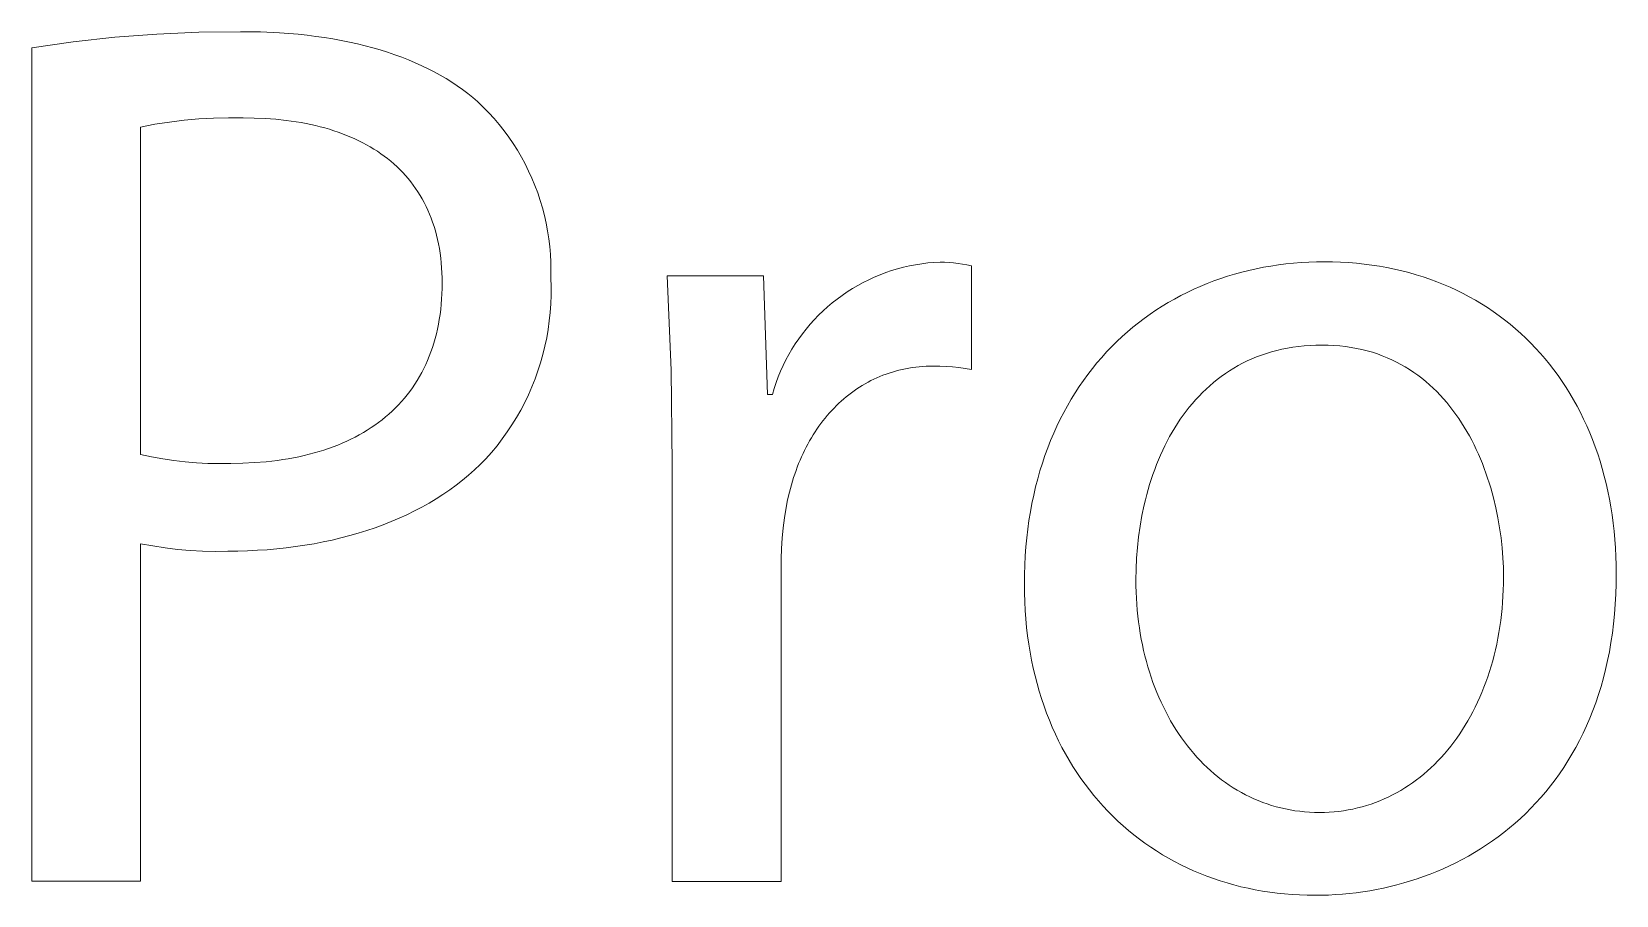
# Model space of a CAD drawing. Header units: millimetres. Extents: x 1422 to 6060, y -58 to 3182.
# Drawn here: x 4584.1 to 4642.8, y 19.3 to 51.3 of the extents above; entities that cross this region are included whole.
import ezdxf

# ---------------------------------------------------------------- set-up
doc = ezdxf.new("R2010")
doc.units = ezdxf.units.MM
doc.header["$MEASUREMENT"] = 0
doc.layers.add('Domyślny', color=7, linetype='Continuous', true_color=0x000000)

msp = doc.modelspace()

# ---------------------------------------------------------------- linework, layer by layer
at = {"layer": 'Domyślny', "color": 18, "lineweight": 15, "true_color": 0x000000}
for p, q in [((4587.146, 51.091), (4588.698, 51.211)), ((4588.698, 51.211), (4590.254, 51.28)), ((4590.254, 51.28), (4591.81, 51.297)), ((4591.81, 51.297), (4592.545, 51.286)), ((4592.545, 51.286), (4593.255, 51.253)), ((4593.255, 51.253), (4593.939, 51.199)), ((4593.939, 51.199), (4594.272, 51.164)), ((4594.272, 51.164), (4594.599, 51.124)), ((4584.058, 50.694), (4585.599, 50.918)), ((4584.058, 19.778), (4584.058, 50.694)), ((4585.599, 50.918), (4587.146, 51.091)), ((4594.599, 51.124), (4594.92, 51.078)), ((4594.92, 51.078), (4595.234, 51.028)), ((4595.234, 51.028), (4595.543, 50.972)), ((4595.543, 50.972), (4595.845, 50.912)), ((4595.845, 50.912), (4596.141, 50.846)), ((4596.141, 50.846), (4596.43, 50.775)), ((4596.43, 50.775), (4596.714, 50.7)), ((4596.714, 50.7), (4596.991, 50.619)), ((4596.991, 50.619), (4597.263, 50.534)), ((4597.263, 50.534), (4597.528, 50.444)), ((4597.528, 50.444), (4597.787, 50.349)), ((4597.787, 50.349), (4598.04, 50.249)), ((4598.04, 50.249), (4598.286, 50.145)), ((4598.286, 50.145), (4598.527, 50.036)), ((4598.527, 50.036), (4598.761, 49.923)), ((4598.761, 49.923), (4598.99, 49.805)), ((4598.99, 49.805), (4599.212, 49.682)), ((4599.212, 49.682), (4599.428, 49.555)), ((4599.428, 49.555), (4599.638, 49.424)), ((4599.638, 49.424), (4599.842, 49.288)), ((4599.842, 49.288), (4600.04, 49.148)), ((4600.04, 49.148), (4600.232, 49.004)), ((4600.232, 49.004), (4600.418, 48.855)), ((4600.418, 48.855), (4600.597, 48.702)), ((4600.597, 48.702), (4600.809, 48.5)), ((4600.809, 48.5), (4601.013, 48.29)), ((4601.013, 48.29), (4601.209, 48.074)), ((4588.627, 47.862), (4588.089, 47.76)), ((4588.089, 47.76), (4588.089, 35.607)), ((4589.169, 47.946), (4588.627, 47.862)), ((4589.713, 48.012), (4589.169, 47.946)), ((4590.259, 48.061), (4589.713, 48.012)), ((4590.807, 48.092), (4590.259, 48.061)), ((4591.355, 48.105), (4590.807, 48.092)), ((4591.903, 48.1), (4591.355, 48.105)), ((4592.315, 48.094), (4591.903, 48.1)), ((4592.719, 48.077), (4592.315, 48.094)), ((4593.113, 48.047), (4592.719, 48.077)), ((4593.497, 48.006), (4593.113, 48.047)), ((4593.871, 47.954), (4593.497, 48.006)), ((4594.055, 47.923), (4593.871, 47.954)), ((4594.236, 47.889), (4594.055, 47.923)), ((4594.414, 47.852), (4594.236, 47.889)), ((4594.59, 47.812), (4594.414, 47.852)), ((4594.762, 47.77), (4594.59, 47.812)), ((4594.933, 47.724), (4594.762, 47.77)), ((4595.1, 47.676), (4594.933, 47.724)), ((4595.265, 47.624), (4595.1, 47.676)), ((4595.427, 47.569), (4595.265, 47.624)), ((4601.209, 48.074), (4601.399, 47.851)), ((4601.399, 47.851), (4601.58, 47.621)), ((4601.58, 47.621), (4601.753, 47.386)), ((4595.586, 47.512), (4595.427, 47.569)), ((4595.742, 47.451), (4595.586, 47.512)), ((4595.895, 47.388), (4595.742, 47.451)), ((4596.046, 47.321), (4595.895, 47.388)), ((4596.193, 47.252), (4596.046, 47.321)), ((4596.337, 47.179), (4596.193, 47.252)), ((4596.479, 47.103), (4596.337, 47.179)), ((4596.617, 47.025), (4596.479, 47.103)), ((4601.753, 47.386), (4601.919, 47.144)), ((4601.919, 47.144), (4602.075, 46.897)), ((4596.752, 46.943), (4596.617, 47.025)), ((4596.884, 46.859), (4596.752, 46.943)), ((4597.013, 46.771), (4596.884, 46.859)), ((4597.139, 46.68), (4597.013, 46.771)), ((4597.262, 46.587), (4597.139, 46.68)), ((4597.381, 46.49), (4597.262, 46.587)), ((4597.497, 46.39), (4597.381, 46.49)), ((4602.075, 46.897), (4602.224, 46.645)), ((4602.224, 46.645), (4602.363, 46.388)), ((4597.61, 46.287), (4597.497, 46.39)), ((4597.719, 46.182), (4597.61, 46.287)), ((4597.825, 46.073), (4597.719, 46.182)), ((4597.927, 45.961), (4597.825, 46.073)), ((4598.026, 45.846), (4597.927, 45.961)), ((4602.363, 46.388), (4602.493, 46.126)), ((4602.493, 46.126), (4602.615, 45.86)), ((4602.615, 45.86), (4602.727, 45.59)), ((4598.122, 45.728), (4598.026, 45.846)), ((4598.214, 45.607), (4598.122, 45.728)), ((4598.302, 45.483), (4598.214, 45.607)), ((4598.387, 45.355), (4598.302, 45.483)), ((4598.468, 45.225), (4598.387, 45.355)), ((4602.727, 45.59), (4602.83, 45.316)), ((4602.83, 45.316), (4602.923, 45.039)), ((4598.546, 45.092), (4598.468, 45.225)), ((4598.62, 44.955), (4598.546, 45.092)), ((4598.69, 44.816), (4598.62, 44.955)), ((4598.757, 44.673), (4598.69, 44.816)), ((4602.923, 45.039), (4603.007, 44.759)), ((4603.007, 44.759), (4603.081, 44.476)), ((4598.819, 44.528), (4598.757, 44.673)), ((4598.878, 44.379), (4598.819, 44.528)), ((4598.933, 44.227), (4598.878, 44.379)), ((4598.985, 44.072), (4598.933, 44.227)), ((4603.081, 44.476), (4603.145, 44.19)), ((4603.145, 44.19), (4603.199, 43.903)), ((4599.032, 43.914), (4598.985, 44.072)), ((4599.075, 43.753), (4599.032, 43.914)), ((4599.115, 43.588), (4599.075, 43.753)), ((4599.15, 43.421), (4599.115, 43.588)), ((4603.199, 43.903), (4603.244, 43.614)), ((4603.244, 43.614), (4603.278, 43.323)), ((4599.181, 43.25), (4599.15, 43.421)), ((4599.208, 43.077), (4599.181, 43.25)), ((4599.232, 42.9), (4599.208, 43.077)), ((4603.278, 43.323), (4603.302, 43.032)), ((4603.302, 43.032), (4603.317, 42.74)), ((4599.251, 42.72), (4599.232, 42.9)), ((4599.265, 42.537), (4599.251, 42.72)), ((4599.276, 42.351), (4599.265, 42.537)), ((4599.283, 42.162), (4599.276, 42.351)), ((4603.321, 42.447), (4603.315, 42.155)), ((4603.317, 42.74), (4603.321, 42.447)), ((4615.528, 42.279), (4615.743, 42.36)), ((4615.743, 42.36), (4615.96, 42.433)), ((4615.96, 42.433), (4616.179, 42.5)), ((4616.179, 42.5), (4616.4, 42.559)), ((4616.4, 42.559), (4616.624, 42.61)), ((4616.624, 42.61), (4616.848, 42.653)), ((4616.848, 42.653), (4617.075, 42.689)), ((4617.075, 42.689), (4617.302, 42.718)), ((4617.302, 42.718), (4617.53, 42.738)), ((4617.53, 42.738), (4617.759, 42.751)), ((4617.759, 42.751), (4617.926, 42.746)), ((4617.926, 42.746), (4618.093, 42.737)), ((4618.093, 42.737), (4618.259, 42.722)), ((4618.259, 42.722), (4618.425, 42.702)), ((4618.425, 42.702), (4618.59, 42.677)), ((4618.59, 42.677), (4618.754, 42.647)), ((4618.754, 42.647), (4618.917, 42.612)), ((4618.917, 42.612), (4618.917, 38.766)), ((4628.685, 42.303), (4628.949, 42.375)), ((4628.949, 42.375), (4629.215, 42.441)), ((4629.215, 42.441), (4629.485, 42.502)), ((4629.485, 42.502), (4629.757, 42.555)), ((4629.757, 42.555), (4630.031, 42.603)), ((4630.031, 42.603), (4630.308, 42.645)), ((4630.308, 42.645), (4630.588, 42.68)), ((4630.588, 42.68), (4630.869, 42.708)), ((4630.869, 42.708), (4631.153, 42.731)), ((4631.153, 42.731), (4631.439, 42.747)), ((4631.439, 42.747), (4631.727, 42.757)), ((4631.727, 42.757), (4632.017, 42.76)), ((4632.017, 42.76), (4632.319, 42.756)), ((4632.319, 42.756), (4632.616, 42.746)), ((4632.616, 42.746), (4632.911, 42.729)), ((4632.911, 42.729), (4633.203, 42.706)), ((4633.203, 42.706), (4633.491, 42.675)), ((4633.491, 42.675), (4633.776, 42.638)), ((4633.776, 42.638), (4634.058, 42.595)), ((4634.058, 42.595), (4634.336, 42.545)), ((4634.336, 42.545), (4634.611, 42.488)), ((4634.611, 42.488), (4634.882, 42.426)), ((4634.882, 42.426), (4635.15, 42.357)), ((4635.15, 42.357), (4635.414, 42.281)), ((4599.276, 41.57), (4599.282, 41.768)), ((4599.282, 41.768), (4599.285, 41.969)), ((4599.285, 41.969), (4599.283, 42.162)), ((4603.315, 42.155), (4603.326, 41.837)), ((4603.326, 41.837), (4603.327, 41.519)), ((4607.779, 38.737), (4607.628, 42.241)), ((4607.628, 42.241), (4611.211, 42.241)), ((4611.211, 42.241), (4611.35, 37.84)), ((4614.312, 41.644), (4614.505, 41.767)), ((4614.505, 41.767), (4614.703, 41.883)), ((4614.703, 41.883), (4614.904, 41.992)), ((4614.904, 41.992), (4615.109, 42.095)), ((4615.109, 42.095), (4615.317, 42.19)), ((4615.317, 42.19), (4615.528, 42.279)), ((4626.923, 41.626), (4627.165, 41.741)), ((4627.165, 41.741), (4627.41, 41.849)), ((4627.41, 41.849), (4627.659, 41.952)), ((4627.659, 41.952), (4627.911, 42.049)), ((4627.911, 42.049), (4628.166, 42.139)), ((4628.166, 42.139), (4628.424, 42.224)), ((4628.424, 42.224), (4628.685, 42.303)), ((4635.414, 42.281), (4635.674, 42.2)), ((4635.674, 42.2), (4635.93, 42.112)), ((4635.93, 42.112), (4636.183, 42.019)), ((4636.183, 42.019), (4636.432, 41.919)), ((4636.432, 41.919), (4636.677, 41.813)), ((4636.677, 41.813), (4636.918, 41.702)), ((4599.231, 40.992), (4599.25, 41.182)), ((4599.25, 41.182), (4599.265, 41.374)), ((4599.265, 41.374), (4599.276, 41.57)), ((4603.316, 41.201), (4603.294, 40.884)), ((4603.327, 41.519), (4603.316, 41.201)), ((4613.583, 41.089), (4613.758, 41.237)), ((4613.758, 41.237), (4613.938, 41.379)), ((4613.938, 41.379), (4614.123, 41.515)), ((4614.123, 41.515), (4614.312, 41.644)), ((4625.99, 41.109), (4626.218, 41.247)), ((4626.218, 41.247), (4626.449, 41.379)), ((4626.449, 41.379), (4626.684, 41.506)), ((4626.684, 41.506), (4626.923, 41.626)), ((4636.918, 41.702), (4637.156, 41.584)), ((4637.156, 41.584), (4637.389, 41.461)), ((4637.389, 41.461), (4637.618, 41.332)), ((4637.618, 41.332), (4637.842, 41.198)), ((4637.842, 41.198), (4638.063, 41.058)), ((4599.147, 40.44), (4599.179, 40.621)), ((4599.179, 40.621), (4599.207, 40.805)), ((4599.207, 40.805), (4599.231, 40.992)), ((4603.261, 40.568), (4603.217, 40.253)), ((4603.294, 40.884), (4603.261, 40.568)), ((4612.937, 40.44), (4613.09, 40.611)), ((4613.09, 40.611), (4613.249, 40.776)), ((4613.249, 40.776), (4613.414, 40.935)), ((4613.414, 40.935), (4613.583, 41.089)), ((4625.118, 40.499), (4625.33, 40.66)), ((4625.33, 40.66), (4625.546, 40.815)), ((4625.546, 40.815), (4625.766, 40.965)), ((4625.766, 40.965), (4625.99, 41.109)), ((4638.063, 41.058), (4638.279, 40.912)), ((4638.279, 40.912), (4638.492, 40.761)), ((4638.492, 40.761), (4638.699, 40.604)), ((4638.699, 40.604), (4638.902, 40.442)), ((4599.026, 39.916), (4599.071, 40.088)), ((4599.071, 40.088), (4599.111, 40.263)), ((4599.111, 40.263), (4599.147, 40.44)), ((4603.217, 40.253), (4603.163, 39.94)), ((4612.513, 39.9), (4612.648, 40.085)), ((4612.648, 40.085), (4612.79, 40.265)), ((4612.79, 40.265), (4612.937, 40.44)), ((4624.313, 39.799), (4624.508, 39.982)), ((4624.508, 39.982), (4624.707, 40.16)), ((4624.707, 40.16), (4624.911, 40.332)), ((4624.911, 40.332), (4625.118, 40.499)), ((4638.902, 40.442), (4639.101, 40.275)), ((4639.101, 40.275), (4639.296, 40.102)), ((4639.296, 40.102), (4639.485, 39.925)), ((4598.808, 39.257), (4598.868, 39.417)), ((4598.868, 39.417), (4598.925, 39.58)), ((4598.925, 39.58), (4598.978, 39.746)), ((4598.978, 39.746), (4599.026, 39.916)), ((4603.098, 39.628), (4603.022, 39.32)), ((4603.163, 39.94), (4603.098, 39.628)), ((4612.147, 39.318), (4612.263, 39.516)), ((4612.263, 39.516), (4612.385, 39.71)), ((4612.385, 39.71), (4612.513, 39.9)), ((4623.755, 39.215), (4623.936, 39.415)), ((4623.936, 39.415), (4624.122, 39.61)), ((4624.122, 39.61), (4624.313, 39.799)), ((4630.052, 39.42), (4629.864, 39.363)), ((4630.245, 39.472), (4630.052, 39.42)), ((4630.441, 39.518), (4630.245, 39.472)), ((4630.641, 39.558), (4630.441, 39.518)), ((4630.845, 39.592), (4630.641, 39.558)), ((4631.053, 39.62), (4630.845, 39.592)), ((4631.265, 39.642), (4631.053, 39.62)), ((4631.481, 39.658), (4631.265, 39.642)), ((4631.701, 39.668), (4631.481, 39.658)), ((4631.925, 39.671), (4631.701, 39.668)), ((4632.149, 39.668), (4631.925, 39.671)), ((4632.369, 39.657), (4632.149, 39.668)), ((4632.585, 39.64), (4632.369, 39.657)), ((4632.797, 39.616), (4632.585, 39.64)), ((4633.004, 39.586), (4632.797, 39.616)), ((4633.208, 39.549), (4633.004, 39.586)), ((4633.407, 39.506), (4633.208, 39.549)), ((4633.602, 39.457), (4633.407, 39.506)), ((4633.793, 39.402), (4633.602, 39.457)), ((4633.98, 39.341), (4633.793, 39.402)), ((4639.485, 39.925), (4639.67, 39.742)), ((4639.67, 39.742), (4639.851, 39.554)), ((4639.851, 39.554), (4640.027, 39.361)), ((4598.602, 38.795), (4598.674, 38.946)), ((4598.674, 38.946), (4598.743, 39.1)), ((4598.743, 39.1), (4598.808, 39.257)), ((4602.935, 39.014), (4602.838, 38.711)), ((4603.022, 39.32), (4602.935, 39.014)), ((4611.842, 38.703), (4611.937, 38.911)), ((4611.937, 38.911), (4612.038, 39.117)), ((4612.038, 39.117), (4612.147, 39.318)), ((4616.6, 38.814), (4616.475, 38.791)), ((4616.727, 38.834), (4616.6, 38.814)), ((4616.854, 38.851), (4616.727, 38.834)), ((4616.983, 38.865), (4616.854, 38.851)), ((4617.114, 38.876), (4616.983, 38.865)), ((4617.245, 38.884), (4617.114, 38.876)), ((4617.378, 38.888), (4617.245, 38.884)), ((4617.512, 38.89), (4617.378, 38.888)), ((4617.747, 38.888), (4617.512, 38.89)), ((4617.983, 38.878), (4617.747, 38.888)), ((4618.218, 38.862), (4617.983, 38.878)), ((4618.452, 38.837), (4618.218, 38.862)), ((4618.685, 38.806), (4618.452, 38.837)), ((4618.917, 38.766), (4618.685, 38.806)), ((4623.24, 38.582), (4623.407, 38.798)), ((4623.407, 38.798), (4623.578, 39.009)), ((4623.578, 39.009), (4623.755, 39.215)), ((4628.652, 38.817), (4628.494, 38.719)), ((4628.814, 38.91), (4628.652, 38.817)), ((4628.979, 38.998), (4628.814, 38.91)), ((4629.148, 39.081), (4628.979, 38.998)), ((4629.322, 39.16), (4629.148, 39.081)), ((4629.499, 39.233), (4629.322, 39.16)), ((4629.679, 39.301), (4629.499, 39.233)), ((4629.864, 39.363), (4629.679, 39.301)), ((4634.162, 39.274), (4633.98, 39.341)), ((4634.341, 39.202), (4634.162, 39.274)), ((4634.516, 39.124), (4634.341, 39.202)), ((4634.687, 39.041), (4634.516, 39.124)), ((4634.853, 38.952), (4634.687, 39.041)), ((4635.016, 38.859), (4634.853, 38.952)), ((4635.175, 38.761), (4635.016, 38.859)), ((4640.027, 39.361), (4640.198, 39.162)), ((4640.198, 39.162), (4640.364, 38.96)), ((4640.364, 38.96), (4640.525, 38.752)), ((4598.181, 38.086), (4598.273, 38.222)), ((4598.273, 38.222), (4598.361, 38.36)), ((4598.361, 38.36), (4598.445, 38.502)), ((4598.445, 38.502), (4598.525, 38.647)), ((4598.525, 38.647), (4598.602, 38.795)), ((4602.73, 38.412), (4602.612, 38.117)), ((4602.838, 38.711), (4602.73, 38.412)), ((4607.814, 35.23), (4607.779, 38.737)), ((4611.601, 38.059), (4611.674, 38.276)), ((4611.674, 38.276), (4611.754, 38.491)), ((4611.754, 38.491), (4611.842, 38.703)), ((4614.977, 38.235), (4614.872, 38.174)), ((4615.083, 38.294), (4614.977, 38.235)), ((4615.191, 38.351), (4615.083, 38.294)), ((4615.301, 38.404), (4615.191, 38.351)), ((4615.412, 38.455), (4615.301, 38.404)), ((4615.524, 38.504), (4615.412, 38.455)), ((4615.638, 38.55), (4615.524, 38.504)), ((4615.753, 38.592), (4615.638, 38.55)), ((4615.87, 38.633), (4615.753, 38.592)), ((4615.988, 38.67), (4615.87, 38.633)), ((4616.108, 38.705), (4615.988, 38.67)), ((4616.229, 38.736), (4616.108, 38.705)), ((4616.351, 38.765), (4616.229, 38.736)), ((4616.475, 38.791), (4616.351, 38.765)), ((4622.921, 38.133), (4623.078, 38.36)), ((4623.078, 38.36), (4623.24, 38.582)), ((4627.899, 38.283), (4627.759, 38.163)), ((4628.042, 38.398), (4627.899, 38.283)), ((4628.189, 38.51), (4628.042, 38.398)), ((4628.339, 38.617), (4628.189, 38.51)), ((4628.494, 38.719), (4628.339, 38.617)), ((4635.33, 38.658), (4635.175, 38.761)), ((4635.481, 38.55), (4635.33, 38.658)), ((4635.628, 38.438), (4635.481, 38.55)), ((4635.772, 38.321), (4635.628, 38.438)), ((4635.911, 38.2), (4635.772, 38.321)), ((4640.525, 38.752), (4640.681, 38.539)), ((4640.681, 38.539), (4640.832, 38.322)), ((4640.832, 38.322), (4640.979, 38.1)), ((4597.776, 37.574), (4597.882, 37.697)), ((4597.882, 37.697), (4597.986, 37.824)), ((4597.986, 37.824), (4598.085, 37.953)), ((4598.085, 37.953), (4598.181, 38.086)), ((4602.484, 37.825), (4602.347, 37.539)), ((4602.612, 38.117), (4602.484, 37.825)), ((4611.35, 37.84), (4611.536, 37.84)), ((4611.536, 37.84), (4611.601, 38.059)), ((4614.181, 37.673), (4614.089, 37.592)), ((4614.275, 37.752), (4614.181, 37.673)), ((4614.371, 37.828), (4614.275, 37.752)), ((4614.468, 37.902), (4614.371, 37.828)), ((4614.566, 37.974), (4614.468, 37.902)), ((4614.667, 38.043), (4614.566, 37.974)), ((4614.768, 38.11), (4614.667, 38.043)), ((4614.872, 38.174), (4614.768, 38.11)), ((4622.481, 37.42), (4622.623, 37.663)), ((4622.623, 37.663), (4622.769, 37.901)), ((4622.769, 37.901), (4622.921, 38.133)), ((4627.238, 37.644), (4627.116, 37.505)), ((4627.363, 37.78), (4627.238, 37.644)), ((4627.491, 37.912), (4627.363, 37.78)), ((4627.623, 38.039), (4627.491, 37.912)), ((4627.759, 38.163), (4627.623, 38.039)), ((4636.047, 38.075), (4635.911, 38.2)), ((4636.179, 37.946), (4636.047, 38.075)), ((4636.308, 37.814), (4636.179, 37.946)), ((4636.432, 37.677), (4636.308, 37.814)), ((4636.553, 37.537), (4636.432, 37.677)), ((4640.979, 38.1), (4641.12, 37.873)), ((4641.12, 37.873), (4641.256, 37.642)), ((4641.256, 37.642), (4641.387, 37.406)), ((4597.186, 37.004), (4597.311, 37.112)), ((4597.311, 37.112), (4597.433, 37.223)), ((4597.433, 37.223), (4597.551, 37.337)), ((4597.551, 37.337), (4597.665, 37.454)), ((4597.665, 37.454), (4597.776, 37.574)), ((4602.199, 37.257), (4602.041, 36.981)), ((4602.347, 37.539), (4602.199, 37.257)), ((4613.572, 37.058), (4613.492, 36.961)), ((4613.654, 37.152), (4613.572, 37.058)), ((4613.737, 37.245), (4613.654, 37.152)), ((4613.823, 37.335), (4613.737, 37.245)), ((4613.91, 37.423), (4613.823, 37.335)), ((4613.999, 37.509), (4613.91, 37.423)), ((4614.089, 37.592), (4613.999, 37.509)), ((4622.215, 36.919), (4622.346, 37.172)), ((4622.346, 37.172), (4622.481, 37.42)), ((4626.774, 37.067), (4626.666, 36.915)), ((4626.884, 37.217), (4626.774, 37.067)), ((4626.998, 37.363), (4626.884, 37.217)), ((4627.116, 37.505), (4626.998, 37.363)), ((4636.671, 37.393), (4636.553, 37.537)), ((4636.784, 37.247), (4636.671, 37.393)), ((4636.895, 37.097), (4636.784, 37.247)), ((4637.001, 36.943), (4636.895, 37.097)), ((4641.387, 37.406), (4641.512, 37.166)), ((4641.512, 37.166), (4641.632, 36.921)), ((4596.362, 36.425), (4596.508, 36.514)), ((4596.508, 36.514), (4596.651, 36.606)), ((4596.651, 36.606), (4596.79, 36.7)), ((4596.79, 36.7), (4596.926, 36.799)), ((4596.926, 36.799), (4597.058, 36.9)), ((4597.058, 36.9), (4597.186, 37.004)), ((4601.875, 36.711), (4601.699, 36.446)), ((4602.041, 36.981), (4601.875, 36.711)), ((4613.189, 36.553), (4613.118, 36.446)), ((4613.262, 36.658), (4613.189, 36.553)), ((4613.337, 36.761), (4613.262, 36.658)), ((4613.413, 36.862), (4613.337, 36.761)), ((4613.492, 36.961), (4613.413, 36.862)), ((4621.971, 36.397), (4622.09, 36.66)), ((4622.09, 36.66), (4622.215, 36.919)), ((4626.463, 36.6), (4626.366, 36.439)), ((4626.563, 36.759), (4626.463, 36.6)), ((4626.666, 36.915), (4626.563, 36.759)), ((4637.104, 36.787), (4637.001, 36.943)), ((4637.203, 36.629), (4637.104, 36.787)), ((4637.299, 36.467), (4637.203, 36.629)), ((4637.392, 36.303), (4637.299, 36.467)), ((4641.632, 36.921), (4641.747, 36.672)), ((4641.747, 36.672), (4641.857, 36.419)), ((4595.073, 35.834), (4595.245, 35.897)), ((4595.245, 35.897), (4595.415, 35.962)), ((4595.415, 35.962), (4595.581, 36.031)), ((4595.581, 36.031), (4595.744, 36.104)), ((4595.744, 36.104), (4595.903, 36.179)), ((4595.903, 36.179), (4596.06, 36.258)), ((4596.06, 36.258), (4596.212, 36.34)), ((4596.212, 36.34), (4596.362, 36.425)), ((4601.32, 35.935), (4601.117, 35.69)), ((4601.513, 36.187), (4601.32, 35.935)), ((4601.699, 36.446), (4601.513, 36.187)), ((4612.79, 35.881), (4612.73, 35.763)), ((4612.852, 35.998), (4612.79, 35.881)), ((4612.915, 36.113), (4612.852, 35.998)), ((4612.981, 36.226), (4612.915, 36.113)), ((4613.048, 36.337), (4612.981, 36.226)), ((4613.118, 36.446), (4613.048, 36.337)), ((4621.75, 35.854), (4621.858, 36.128)), ((4621.858, 36.128), (4621.971, 36.397)), ((4626.098, 35.937), (4626.015, 35.765)), ((4626.184, 36.107), (4626.098, 35.937)), ((4626.273, 36.274), (4626.184, 36.107)), ((4626.366, 36.439), (4626.273, 36.274)), ((4637.481, 36.137), (4637.392, 36.303)), ((4637.566, 35.968), (4637.481, 36.137)), ((4637.648, 35.797), (4637.566, 35.968)), ((4641.857, 36.419), (4641.961, 36.161)), ((4641.961, 36.161), (4642.059, 35.9)), ((4642.059, 35.9), (4642.152, 35.634)), ((4588.089, 35.607), (4588.501, 35.519)), ((4588.501, 35.519), (4588.917, 35.444)), ((4588.917, 35.444), (4589.334, 35.383)), ((4589.334, 35.383), (4589.754, 35.336)), ((4589.754, 35.336), (4590.174, 35.302)), ((4590.174, 35.302), (4590.596, 35.282)), ((4590.596, 35.282), (4591.018, 35.275)), ((4591.018, 35.275), (4591.44, 35.282)), ((4591.44, 35.282), (4591.89, 35.289)), ((4591.89, 35.289), (4592.329, 35.31)), ((4592.329, 35.31), (4592.757, 35.344)), ((4592.757, 35.344), (4592.967, 35.367)), ((4592.967, 35.367), (4593.173, 35.392)), ((4593.173, 35.392), (4593.377, 35.422)), ((4593.377, 35.422), (4593.578, 35.454)), ((4593.578, 35.454), (4593.775, 35.49)), ((4593.775, 35.49), (4593.97, 35.529)), ((4593.97, 35.529), (4594.162, 35.572)), ((4594.162, 35.572), (4594.35, 35.617)), ((4594.35, 35.617), (4594.535, 35.667)), ((4594.535, 35.667), (4594.718, 35.719)), ((4594.718, 35.719), (4594.897, 35.775)), ((4594.897, 35.775), (4595.073, 35.834)), ((4600.906, 35.452), (4600.701, 35.244)), ((4601.117, 35.69), (4600.906, 35.452)), ((4612.562, 35.396), (4612.51, 35.271)), ((4612.616, 35.52), (4612.562, 35.396)), ((4612.672, 35.642), (4612.616, 35.52)), ((4612.73, 35.763), (4612.672, 35.642)), ((4621.462, 35.002), (4621.552, 35.291)), ((4621.552, 35.291), (4621.648, 35.575)), ((4621.648, 35.575), (4621.75, 35.854)), ((4625.86, 35.414), (4625.787, 35.234)), ((4625.936, 35.59), (4625.86, 35.414)), ((4626.015, 35.765), (4625.936, 35.59)), ((4637.727, 35.625), (4637.648, 35.797)), ((4637.802, 35.45), (4637.727, 35.625)), ((4637.874, 35.274), (4637.802, 35.45)), ((4637.943, 35.096), (4637.874, 35.274)), ((4642.152, 35.634), (4642.239, 35.364)), ((4642.239, 35.364), (4642.321, 35.09)), ((4600.268, 34.847), (4600.041, 34.658)), ((4600.488, 35.042), (4600.268, 34.847)), ((4600.701, 35.244), (4600.488, 35.042)), ((4607.814, 19.772), (4607.814, 35.23)), ((4612.322, 34.752), (4612.24, 34.483)), ((4612.366, 34.884), (4612.322, 34.752)), ((4612.412, 35.015), (4612.366, 34.884)), ((4612.46, 35.143), (4612.412, 35.015)), ((4612.51, 35.271), (4612.46, 35.143)), ((4621.301, 34.41), (4621.379, 34.709)), ((4621.379, 34.709), (4621.462, 35.002)), ((4625.59, 34.685), (4625.531, 34.499)), ((4625.652, 34.87), (4625.59, 34.685)), ((4625.718, 35.053), (4625.652, 34.87)), ((4625.787, 35.234), (4625.718, 35.053)), ((4638.008, 34.917), (4637.943, 35.096)), ((4638.07, 34.736), (4638.008, 34.917)), ((4638.129, 34.554), (4638.07, 34.736)), ((4642.321, 35.09), (4642.397, 34.812)), ((4642.397, 34.812), (4642.467, 34.531)), ((4599.316, 34.129), (4599.061, 33.965)), ((4599.564, 34.299), (4599.316, 34.129)), ((4599.806, 34.475), (4599.564, 34.299)), ((4600.041, 34.658), (4599.806, 34.475)), ((4612.167, 34.207), (4612.102, 33.926)), ((4612.24, 34.483), (4612.167, 34.207)), ((4621.165, 33.798), (4621.23, 34.106)), ((4621.23, 34.106), (4621.301, 34.41)), ((4625.423, 34.121), (4625.374, 33.929)), ((4625.475, 34.31), (4625.423, 34.121)), ((4625.531, 34.499), (4625.475, 34.31)), ((4638.184, 34.372), (4638.129, 34.554)), ((4638.286, 34.003), (4638.184, 34.372)), ((4642.467, 34.531), (4642.532, 34.245)), ((4642.532, 34.245), (4642.59, 33.956)), ((4598.256, 33.514), (4597.976, 33.377)), ((4598.531, 33.658), (4598.256, 33.514)), ((4598.799, 33.809), (4598.531, 33.658)), ((4599.061, 33.965), (4598.799, 33.809)), ((4612.045, 33.639), (4611.982, 33.262)), ((4612.102, 33.926), (4612.045, 33.639)), ((4621.107, 33.484), (4621.165, 33.798)), ((4625.328, 33.737), (4625.246, 33.348)), ((4625.374, 33.929), (4625.328, 33.737)), ((4638.374, 33.632), (4638.286, 34.003)), ((4638.451, 33.26), (4638.374, 33.632)), ((4642.59, 33.956), (4642.643, 33.663)), ((4642.643, 33.663), (4642.689, 33.367)), ((4597.1, 33.004), (4596.796, 32.893)), ((4597.397, 33.122), (4597.1, 33.004)), ((4597.689, 33.246), (4597.397, 33.122)), ((4597.976, 33.377), (4597.689, 33.246)), ((4611.982, 33.262), (4611.933, 32.884)), ((4621.01, 32.843), (4621.055, 33.166)), ((4621.055, 33.166), (4621.107, 33.484)), ((4625.177, 32.955), (4625.121, 32.56)), ((4625.246, 33.348), (4625.177, 32.955)), ((4638.515, 32.887), (4638.451, 33.26)), ((4642.689, 33.367), (4642.73, 33.066)), ((4642.73, 33.066), (4642.764, 32.763)), ((4594.872, 32.365), (4594.535, 32.3)), ((4595.204, 32.436), (4594.872, 32.365)), ((4595.532, 32.514), (4595.204, 32.436)), ((4595.856, 32.599), (4595.532, 32.514)), ((4596.174, 32.69), (4595.856, 32.599)), ((4596.488, 32.788), (4596.174, 32.69)), ((4596.796, 32.893), (4596.488, 32.788)), ((4611.895, 32.503), (4611.871, 32.122)), ((4611.933, 32.884), (4611.895, 32.503)), ((4620.94, 32.183), (4620.972, 32.516)), ((4620.972, 32.516), (4621.01, 32.843)), ((4625.121, 32.56), (4625.077, 32.161)), ((4638.567, 32.515), (4638.515, 32.887)), ((4638.607, 32.145), (4638.567, 32.515)), ((4642.764, 32.763), (4642.792, 32.456)), ((4642.792, 32.456), (4642.814, 32.145)), ((4588.547, 32.216), (4588.089, 32.302)), ((4588.089, 32.302), (4588.089, 19.778)), ((4589.007, 32.145), (4588.547, 32.216)), ((4589.47, 32.09), (4589.007, 32.145)), ((4589.934, 32.05), (4589.47, 32.09)), ((4590.4, 32.026), (4589.934, 32.05)), ((4590.866, 32.017), (4590.4, 32.026)), ((4591.332, 32.024), (4590.866, 32.017)), ((4591.701, 32.027), (4591.332, 32.024)), ((4592.067, 32.038), (4591.701, 32.027)), ((4592.43, 32.055), (4592.067, 32.038)), ((4592.79, 32.079), (4592.43, 32.055)), ((4593.146, 32.11), (4592.79, 32.079)), ((4593.499, 32.147), (4593.146, 32.11)), ((4593.848, 32.192), (4593.499, 32.147)), ((4594.194, 32.243), (4593.848, 32.192)), ((4594.535, 32.3), (4594.194, 32.243)), ((4611.871, 32.122), (4611.86, 31.74)), ((4620.897, 31.504), (4620.915, 31.846)), ((4620.915, 31.846), (4620.94, 32.183)), ((4625.046, 31.762), (4625.028, 31.362)), ((4625.077, 32.161), (4625.046, 31.762)), ((4638.635, 31.777), (4638.607, 32.145)), ((4638.652, 31.413), (4638.635, 31.777)), ((4642.814, 32.145), (4642.83, 31.831)), ((4642.83, 31.831), (4642.84, 31.514)), ((4611.86, 31.74), (4611.86, 19.772)), ((4620.883, 30.807), (4620.887, 31.158)), ((4620.887, 31.158), (4620.897, 31.504)), ((4625.028, 31.362), (4625.022, 30.962)), ((4638.658, 31.054), (4638.652, 31.413)), ((4642.843, 31.193), (4642.839, 30.807)), ((4642.84, 31.514), (4642.843, 31.193)), ((4620.887, 30.477), (4620.883, 30.807)), ((4625.022, 30.962), (4625.024, 30.732)), ((4625.024, 30.732), (4625.03, 30.505)), ((4638.639, 30.351), (4638.649, 30.584)), ((4638.649, 30.584), (4638.656, 30.818)), ((4638.656, 30.818), (4638.658, 31.054)), ((4642.839, 30.807), (4642.826, 30.428)), ((4620.897, 30.15), (4620.887, 30.477)), ((4620.914, 29.828), (4620.897, 30.15)), ((4625.03, 30.505), (4625.04, 30.279)), ((4625.04, 30.279), (4625.055, 30.055)), ((4625.055, 30.055), (4625.073, 29.834)), ((4638.605, 29.894), (4638.624, 30.121)), ((4638.624, 30.121), (4638.639, 30.351)), ((4642.806, 30.056), (4642.777, 29.69)), ((4642.826, 30.428), (4642.806, 30.056)), ((4620.937, 29.509), (4620.914, 29.828)), ((4620.967, 29.195), (4620.937, 29.509)), ((4625.073, 29.834), (4625.095, 29.614)), ((4625.095, 29.614), (4625.121, 29.396)), ((4625.121, 29.396), (4625.151, 29.181)), ((4638.524, 29.225), (4638.555, 29.446)), ((4638.555, 29.446), (4638.582, 29.668)), ((4638.582, 29.668), (4638.605, 29.894)), ((4642.777, 29.69), (4642.74, 29.331)), ((4621.004, 28.884), (4620.967, 29.195)), ((4621.047, 28.578), (4621.004, 28.884)), ((4625.151, 29.181), (4625.185, 28.967)), ((4625.185, 28.967), (4625.222, 28.756)), ((4638.451, 28.791), (4638.489, 29.007)), ((4638.489, 29.007), (4638.524, 29.225)), ((4642.696, 28.979), (4642.644, 28.634)), ((4642.74, 29.331), (4642.696, 28.979)), ((4621.096, 28.276), (4621.047, 28.578)), ((4621.152, 27.978), (4621.096, 28.276)), ((4625.222, 28.756), (4625.264, 28.548)), ((4625.264, 28.548), (4625.309, 28.341)), ((4625.309, 28.341), (4625.358, 28.137)), ((4638.311, 28.16), (4638.361, 28.368)), ((4638.361, 28.368), (4638.408, 28.578)), ((4638.408, 28.578), (4638.451, 28.791)), ((4642.585, 28.295), (4642.518, 27.963)), ((4642.644, 28.634), (4642.585, 28.295)), ((4621.213, 27.684), (4621.152, 27.978)), ((4621.281, 27.394), (4621.213, 27.684)), ((4625.358, 28.137), (4625.41, 27.936)), ((4625.41, 27.936), (4625.466, 27.737)), ((4625.466, 27.737), (4625.526, 27.541)), ((4638.139, 27.554), (4638.2, 27.753)), ((4638.2, 27.753), (4638.257, 27.955)), ((4638.257, 27.955), (4638.311, 28.16)), ((4642.444, 27.637), (4642.363, 27.319)), ((4642.518, 27.963), (4642.444, 27.637)), ((4621.355, 27.109), (4621.281, 27.394)), ((4621.435, 26.828), (4621.355, 27.109)), ((4625.526, 27.541), (4625.589, 27.347)), ((4625.589, 27.347), (4625.655, 27.157)), ((4625.655, 27.157), (4625.725, 26.968)), ((4637.934, 26.973), (4638.006, 27.164)), ((4638.006, 27.164), (4638.074, 27.358)), ((4638.074, 27.358), (4638.139, 27.554)), ((4642.363, 27.319), (4642.276, 27.006)), ((4621.521, 26.552), (4621.435, 26.828)), ((4621.612, 26.279), (4621.521, 26.552)), ((4625.725, 26.968), (4625.799, 26.783)), ((4625.799, 26.783), (4625.876, 26.601)), ((4625.876, 26.601), (4625.956, 26.422)), ((4637.698, 26.42), (4637.78, 26.602)), ((4637.78, 26.602), (4637.859, 26.786)), ((4637.859, 26.786), (4637.934, 26.973)), ((4642.181, 26.701), (4642.08, 26.402)), ((4642.276, 27.006), (4642.181, 26.701)), ((4621.71, 26.012), (4621.612, 26.279)), ((4621.813, 25.749), (4621.71, 26.012)), ((4625.956, 26.422), (4626.039, 26.245)), ((4626.039, 26.245), (4626.126, 26.072)), ((4626.126, 26.072), (4626.216, 25.902)), ((4626.216, 25.902), (4626.309, 25.735)), ((4637.338, 25.728), (4637.433, 25.896)), ((4637.433, 25.896), (4637.524, 26.068)), ((4637.524, 26.068), (4637.613, 26.242)), ((4637.613, 26.242), (4637.698, 26.42)), ((4641.972, 26.109), (4641.858, 25.823)), ((4642.08, 26.402), (4641.972, 26.109)), ((4621.921, 25.49), (4621.813, 25.749)), ((4622.035, 25.236), (4621.921, 25.49)), ((4626.309, 25.735), (4626.406, 25.571)), ((4626.406, 25.571), (4626.505, 25.411)), ((4626.505, 25.411), (4626.607, 25.254)), ((4637.034, 25.244), (4637.139, 25.402)), ((4637.139, 25.402), (4637.24, 25.563)), ((4637.24, 25.563), (4637.338, 25.728)), ((4641.738, 25.543), (4641.612, 25.27)), ((4641.858, 25.823), (4641.738, 25.543)), ((4622.155, 24.987), (4622.035, 25.236)), ((4622.279, 24.742), (4622.155, 24.987)), ((4622.41, 24.503), (4622.279, 24.742)), ((4626.607, 25.254), (4626.713, 25.1)), ((4626.713, 25.1), (4626.821, 24.95)), ((4626.821, 24.95), (4626.933, 24.804)), ((4626.933, 24.804), (4627.047, 24.661)), ((4636.589, 24.649), (4636.704, 24.792)), ((4636.704, 24.792), (4636.817, 24.939)), ((4636.817, 24.939), (4636.927, 25.09)), ((4636.927, 25.09), (4637.034, 25.244)), ((4641.342, 24.743), (4641.198, 24.489)), ((4641.48, 25.003), (4641.342, 24.743)), ((4641.612, 25.27), (4641.48, 25.003)), ((4622.545, 24.268), (4622.41, 24.503)), ((4622.685, 24.037), (4622.545, 24.268)), ((4627.047, 24.661), (4627.165, 24.521)), ((4627.165, 24.521), (4627.285, 24.386)), ((4627.285, 24.386), (4627.408, 24.254)), ((4627.408, 24.254), (4627.533, 24.126)), ((4627.533, 24.126), (4627.662, 24.002)), ((4635.968, 23.99), (4636.098, 24.114)), ((4636.098, 24.114), (4636.225, 24.242)), ((4636.225, 24.242), (4636.349, 24.374)), ((4636.349, 24.374), (4636.47, 24.509)), ((4636.47, 24.509), (4636.589, 24.649)), ((4641.049, 24.241), (4640.894, 24)), ((4641.198, 24.489), (4641.049, 24.241)), ((4622.831, 23.812), (4622.685, 24.037)), ((4622.981, 23.591), (4622.831, 23.812)), ((4623.137, 23.376), (4622.981, 23.591)), ((4627.662, 24.002), (4627.793, 23.882)), ((4627.793, 23.882), (4627.926, 23.765)), ((4627.926, 23.765), (4628.063, 23.653)), ((4628.063, 23.653), (4628.202, 23.545)), ((4628.202, 23.545), (4628.343, 23.442)), ((4635.284, 23.431), (4635.426, 23.535)), ((4635.426, 23.535), (4635.565, 23.642)), ((4635.565, 23.642), (4635.702, 23.754)), ((4635.702, 23.754), (4635.837, 23.87)), ((4635.837, 23.87), (4635.968, 23.99)), ((4640.57, 23.536), (4640.4, 23.314)), ((4640.735, 23.765), (4640.57, 23.536)), ((4640.894, 24), (4640.735, 23.765)), ((4623.297, 23.165), (4623.137, 23.376)), ((4623.462, 22.96), (4623.297, 23.165)), ((4623.632, 22.759), (4623.462, 22.96)), ((4628.343, 23.442), (4628.487, 23.342)), ((4628.487, 23.342), (4628.634, 23.247)), ((4628.634, 23.247), (4628.782, 23.156)), ((4628.782, 23.156), (4628.934, 23.069)), ((4628.934, 23.069), (4629.087, 22.987)), ((4629.087, 22.987), (4629.243, 22.91)), ((4634.385, 22.903), (4634.54, 22.98)), ((4634.54, 22.98), (4634.694, 23.061)), ((4634.694, 23.061), (4634.845, 23.147)), ((4634.845, 23.147), (4634.993, 23.238)), ((4634.993, 23.238), (4635.14, 23.332)), ((4635.14, 23.332), (4635.284, 23.431)), ((4640.225, 23.098), (4640.046, 22.887)), ((4640.4, 23.314), (4640.225, 23.098)), ((4623.806, 22.564), (4623.632, 22.759)), ((4623.985, 22.373), (4623.806, 22.564)), ((4624.169, 22.188), (4623.985, 22.373)), ((4629.243, 22.91), (4629.401, 22.837)), ((4629.401, 22.837), (4629.562, 22.768)), ((4629.562, 22.768), (4629.724, 22.705)), ((4629.724, 22.705), (4629.889, 22.646)), ((4629.889, 22.646), (4630.056, 22.592)), ((4630.056, 22.592), (4630.225, 22.543)), ((4630.225, 22.543), (4630.396, 22.498)), ((4630.396, 22.498), (4630.569, 22.459)), ((4630.569, 22.459), (4630.743, 22.425)), ((4630.743, 22.425), (4630.92, 22.396)), ((4630.92, 22.396), (4631.099, 22.372)), ((4631.099, 22.372), (4631.28, 22.353)), ((4631.28, 22.353), (4631.462, 22.34)), ((4631.462, 22.34), (4631.646, 22.332)), ((4632.014, 22.332), (4632.194, 22.34)), ((4632.194, 22.34), (4632.373, 22.353)), ((4632.373, 22.353), (4632.55, 22.371)), ((4632.55, 22.371), (4632.726, 22.395)), ((4632.726, 22.395), (4632.9, 22.424)), ((4632.9, 22.424), (4633.072, 22.457)), ((4633.072, 22.457), (4633.243, 22.496)), ((4633.243, 22.496), (4633.412, 22.54)), ((4633.412, 22.54), (4633.579, 22.588)), ((4633.579, 22.588), (4633.744, 22.642)), ((4633.744, 22.642), (4633.907, 22.7)), ((4633.907, 22.7), (4634.069, 22.763)), ((4634.069, 22.763), (4634.228, 22.831)), ((4634.228, 22.831), (4634.385, 22.903)), ((4639.674, 22.486), (4639.482, 22.294)), ((4639.862, 22.684), (4639.674, 22.486)), ((4640.046, 22.887), (4639.862, 22.684)), ((4624.356, 22.008), (4624.169, 22.188)), ((4624.548, 21.834), (4624.356, 22.008)), ((4624.745, 21.665), (4624.548, 21.834)), ((4631.646, 22.332), (4631.832, 22.329)), ((4631.832, 22.329), (4632.014, 22.332)), ((4638.88, 21.756), (4638.672, 21.589)), ((4639.085, 21.93), (4638.88, 21.756)), ((4639.285, 22.109), (4639.085, 21.93)), ((4639.482, 22.294), (4639.285, 22.109)), ((4624.945, 21.501), (4624.745, 21.665)), ((4625.15, 21.342), (4624.945, 21.501)), ((4625.358, 21.189), (4625.15, 21.342)), ((4625.571, 21.042), (4625.358, 21.189)), ((4638.246, 21.272), (4638.028, 21.123)), ((4638.461, 21.428), (4638.246, 21.272)), ((4638.672, 21.589), (4638.461, 21.428)), ((4625.787, 20.9), (4625.571, 21.042)), ((4626.008, 20.763), (4625.787, 20.9)), ((4626.232, 20.632), (4626.008, 20.763)), ((4626.459, 20.507), (4626.232, 20.632)), ((4637.125, 20.585), (4636.892, 20.465)), ((4637.355, 20.711), (4637.125, 20.585)), ((4637.582, 20.842), (4637.355, 20.711)), ((4637.806, 20.98), (4637.582, 20.842)), ((4638.028, 21.123), (4637.806, 20.98)), ((4626.69, 20.388), (4626.459, 20.507)), ((4626.925, 20.274), (4626.69, 20.388)), ((4627.163, 20.166), (4626.925, 20.274)), ((4627.405, 20.064), (4627.163, 20.166)), ((4627.649, 19.968), (4627.405, 20.064)), ((4635.939, 20.044), (4635.696, 19.953)), ((4636.181, 20.14), (4635.939, 20.044)), ((4636.42, 20.243), (4636.181, 20.14)), ((4636.657, 20.351), (4636.42, 20.243)), ((4636.892, 20.465), (4636.657, 20.351)), ((4588.089, 19.778), (4584.058, 19.778)), ((4611.86, 19.772), (4607.814, 19.772)), ((4627.897, 19.877), (4627.649, 19.968)), ((4628.148, 19.793), (4627.897, 19.877)), ((4628.402, 19.714), (4628.148, 19.793)), ((4628.659, 19.642), (4628.402, 19.714)), ((4628.919, 19.576), (4628.659, 19.642)), ((4629.182, 19.515), (4628.919, 19.576)), ((4629.448, 19.461), (4629.182, 19.515)), ((4629.716, 19.414), (4629.448, 19.461)), ((4629.987, 19.372), (4629.716, 19.414)), ((4633.699, 19.428), (4633.445, 19.387)), ((4633.952, 19.474), (4633.699, 19.428)), ((4634.205, 19.526), (4633.952, 19.474)), ((4634.456, 19.583), (4634.205, 19.526)), ((4634.707, 19.645), (4634.456, 19.583)), ((4634.956, 19.714), (4634.707, 19.645)), ((4635.204, 19.788), (4634.956, 19.714)), ((4635.451, 19.867), (4635.204, 19.788)), ((4635.696, 19.953), (4635.451, 19.867)), ((4630.26, 19.337), (4629.987, 19.372)), ((4630.536, 19.308), (4630.26, 19.337)), ((4630.814, 19.285), (4630.536, 19.308)), ((4631.095, 19.269), (4630.814, 19.285)), ((4631.377, 19.259), (4631.095, 19.269)), ((4631.662, 19.256), (4631.377, 19.259)), ((4631.917, 19.258), (4631.662, 19.256)), ((4632.171, 19.266), (4631.917, 19.258)), ((4632.426, 19.28), (4632.171, 19.266)), ((4632.681, 19.299), (4632.426, 19.28)), ((4632.936, 19.323), (4632.681, 19.299)), ((4633.191, 19.352), (4632.936, 19.323)), ((4633.445, 19.387), (4633.191, 19.352))]:
    msp.add_line(p, q, dxfattribs=at)

doc.saveas('drawing.dxf')
